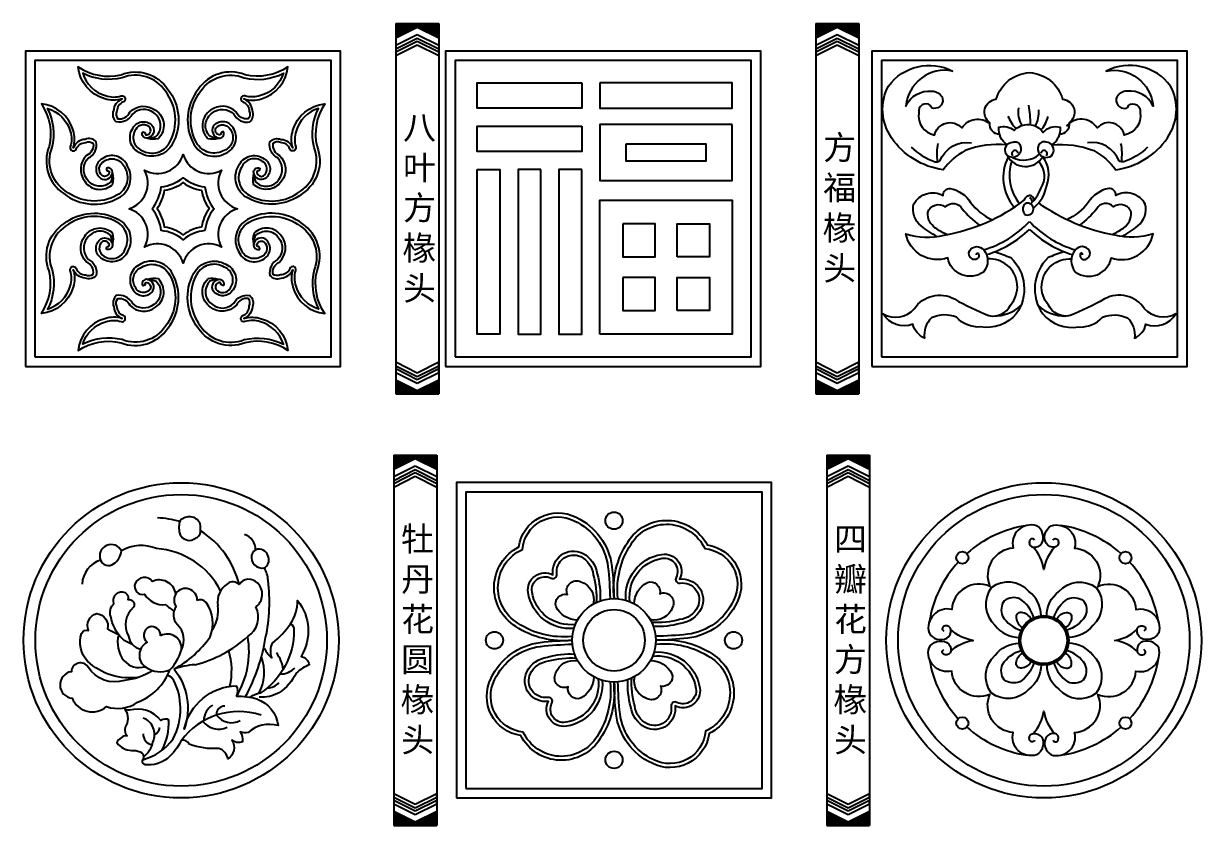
# Model space of a CAD drawing. Extents: x -66030 to 95157, y -13132 to 45879.
# Drawn here: x -64384 to -62889, y -2106 to -1088 of the extents above; entities that cross this region are included whole.
import ezdxf

# ---------------------------------------------------------------- set-up
doc = ezdxf.new("R2010")
doc.units = 0
doc.header["$LTSCALE"] = 100
doc.header["$MEASUREMENT"] = 0
for name, color, linetype in [('3', 11, 'CONTINUOUS'), ('4', 121, 'CONTINUOUS'), ('BH', 21, 'CONTINUOUS'), ('TEXT', 105, 'CONTINUOUS')]:
    doc.layers.add(name, color=color, linetype=linetype)
doc.styles.add('HZ', font='simhei.ttf')

# ---------------------------------------------------------------- blocks, each defined once
blk = doc.blocks.new('A$C16F37A51')
at = {"layer": '3'}
for p, q in [((0, 469.8), (0, 0)), ((0, 469.8), (54.4, 469.8)), ((0, 469.8), (0, 451.8)), ((0, 451.8), (27.2, 465.4)), ((27.2, 465.4), (54.4, 451.8)), ((54.4, 469.8), (54.4, 0)), ((54.4, 469.8), (54.4, 451.8)), ((0, 442.5), (27.2, 456.1)), ((0, 437.8), (27.2, 451.4)), ((27.2, 456.1), (54.4, 442.5)), ((27.2, 451.4), (54.4, 437.8)), ((0, 434), (27.2, 447.6)), ((0, 429.3), (27.2, 442.9)), ((0, 442.5), (0, 437.8)), ((0, 434), (0, 429.3)), ((27.2, 447.6), (54.4, 434)), ((27.2, 442.9), (54.4, 429.3)), ((54.4, 442.5), (54.4, 437.8)), ((54.4, 434), (54.4, 429.3)), ((0, 40.5), (27.2, 26.9)), ((0, 35.8), (27.2, 22.2)), ((0, 32), (27.2, 18.4)), ((27.2, 26.9), (54.4, 40.5)), ((27.2, 22.2), (54.4, 35.8)), ((27.2, 18.4), (54.4, 32)), ((54.4, 35.8), (54.4, 40.5)), ((54.4, 27.3), (54.4, 32)), ((0, 27.3), (27.2, 13.7)), ((0, 18), (27.2, 4.4)), ((27.2, 13.7), (54.4, 27.3)), ((27.2, 4.4), (54.4, 18)), ((54.4, 0), (54.4, 18)), ((0, 0), (54.4, 0))]:
    blk.add_line(p, q, dxfattribs=at)
at = {"layer": 'BH'}
for p, q in [((11.9, 457.8), (0, 469.6)), ((10.5, 457), (0, 467.5)), ((9, 456.3), (0, 465.4)), ((13.3, 458.5), (1.9, 469.8)), ((14.7, 459.2), (4, 469.8)), ((16.1, 459.9), (6.2, 469.8)), ((17.5, 460.6), (8.3, 469.8)), ((18.9, 461.3), (10.4, 469.8)), ((20.4, 462), (12.5, 469.8)), ((21.8, 462.7), (14.7, 469.8)), ((23.2, 463.4), (16.8, 469.8)), ((24.6, 464.1), (18.9, 469.8)), ((26, 464.8), (21, 469.8)), ((27.9, 465.1), (23.1, 469.8)), ((32.1, 462.9), (25.3, 469.8)), ((36.4, 460.8), (27.4, 469.8)), ((40.6, 458.7), (29.5, 469.8)), ((44.9, 456.6), (31.6, 469.8)), ((49.1, 454.4), (33.7, 469.8)), ((53.4, 452.3), (35.9, 469.8)), ((54.4, 453.4), (38, 469.8)), ((54.4, 455.6), (40.1, 469.8)), ((54.4, 457.7), (42.2, 469.8)), ((54.4, 459.8), (44.4, 469.8)), ((54.4, 461.9), (46.5, 469.8)), ((54.4, 464), (48.6, 469.8)), ((54.4, 466.2), (50.7, 469.8)), ((54.4, 468.3), (52.8, 469.8)), ((7.6, 455.6), (0, 463.3)), ((6.2, 454.9), (0, 461.1)), ((4.8, 454.2), (0, 459)), ((3.4, 453.5), (0, 456.9)), ((2, 452.8), (0, 454.8)), ((0.6, 452.1), (0, 452.7)), ((15.9, 0), (0, 15.9)), ((18.1, 0), (0.1, 17.9)), ((20.2, 0), (4.4, 15.8)), ((54.4, 10.4), (49.3, 15.5)), ((54.4, 12.5), (50.7, 16.2)), ((54.4, 14.6), (52.1, 16.9)), ((54.4, 16.7), (53.5, 17.6)), ((13.8, 0), (0, 13.8)), ((11.7, 0), (0, 11.7)), ((9.6, 0), (0, 9.6)), ((7.5, 0), (0, 7.5)), ((5.3, 0), (0, 5.3)), ((3.2, 0), (0, 3.2)), ((1.1, 0), (0, 1.1)), ((22.3, 0), (8.6, 13.7)), ((24.4, 0), (12.9, 11.6)), ((26.6, 0), (17.1, 9.4)), ((28.7, 0), (21.4, 7.3)), ((30.8, 0), (25.6, 5.2)), ((32.9, 0), (28.1, 4.8)), ((35, 0), (29.5, 5.6)), ((37.2, 0), (30.9, 6.3)), ((39.3, 0), (32.3, 7)), ((41.4, 0), (33.7, 7.7)), ((43.5, 0), (35.1, 8.4)), ((45.6, 0), (36.6, 9.1)), ((47.8, 0), (38, 9.8)), ((49.9, 0), (39.4, 10.5)), ((52, 0), (40.8, 11.2)), ((54.1, 0), (42.2, 11.9)), ((54.4, 1.9), (43.6, 12.6)), ((54.4, 4), (45, 13.3)), ((54.4, 6.1), (46.5, 14)), ((54.4, 8.2), (47.9, 14.7))]:
    blk.add_line(p, q, dxfattribs=at)

msp = doc.modelspace()

# ---------------------------------------------------------------- linework, layer by layer
at = {"layer": '4'}
for points in [[(-64369.4, -1511.3), (-63993.4, -1511.3), (-63993.4, -1135.3), (-64369.4, -1135.3)], [(-63848.2, -1523.3), (-63448.2, -1523.3), (-63448.2, -1123.3), (-63848.2, -1123.3)], [(-63836.2, -1511.3), (-63460.2, -1511.3), (-63460.2, -1135.3), (-63836.2, -1135.3)], [(-63307.1, -1523.3), (-62907.1, -1523.3), (-62907.1, -1123.3), (-63307.1, -1123.3)], [(-63295.1, -1511.3), (-62919.1, -1511.3), (-62919.1, -1135.3), (-63295.1, -1135.3)], [(-63675.3, -1163.5), (-63675.3, -1195.5), (-63808.3, -1195.5), (-63808.3, -1163.5)], [(-63652.3, -1163.5), (-63652.3, -1195.5), (-63484.3, -1195.5), (-63484.3, -1163.5)], [(-63675.3, -1218.5), (-63675.3, -1250.5), (-63808.3, -1250.5), (-63808.3, -1218.5)], [(-63484.3, -1216.5), (-63652.3, -1216.5), (-63652.3, -1287.5), (-63484.3, -1287.5)], [(-63619.3, -1241.5), (-63619.3, -1262.5), (-63517.3, -1262.5), (-63517.3, -1241.5)], [(-63808.3, -1273.5), (-63779.3, -1273.5), (-63779.3, -1482.5), (-63808.3, -1482.5)], [(-63727.3, -1273.5), (-63756.3, -1273.5), (-63756.3, -1482.5), (-63727.3, -1482.5)], [(-63675.3, -1273.5), (-63704.3, -1273.5), (-63704.3, -1482.5), (-63675.3, -1482.5)], [(-63652.3, -1482.5), (-63652.3, -1312.5), (-63484.3, -1312.5), (-63484.3, -1482.5)], [(-63623.3, -1342.5), (-63623.3, -1384.5), (-63582.3, -1384.5), (-63582.3, -1342.5)], [(-63554.3, -1384.5), (-63554.3, -1342.5), (-63513.3, -1342.5), (-63513.3, -1384.5)], [(-63623.3, -1410.5), (-63623.3, -1452.5), (-63582.3, -1452.5), (-63582.3, -1410.5)], [(-63554.3, -1452.5), (-63554.3, -1410.5), (-63513.3, -1410.5), (-63513.3, -1452.5)], [(-63822.4, -2058.8), (-63446.4, -2058.8), (-63446.4, -1682.8), (-63822.4, -1682.8)]]:
    msp.add_lwpolyline(points, close=True, dxfattribs=at)
for points in [[(-64226.5, -1233.6, 0.082666), (-64215.6, -1231.4, 0.474974), (-64218.6, -1201.7, 0.378907), (-64245.8, -1203.2, -0.338495), (-64266.2, -1213, -0.316886), (-64269.4, -1198.8, -0.289422), (-64258.7, -1183.9, -0.158027), (-64280.9, -1183.7, -0.307643), (-64314.5, -1143.4, 0.210102), (-64260.2, -1153.2, -0.352138), (-64200.6, -1171.8, -0.301575), (-64195.1, -1241.3, -0.42322), (-64235.6, -1252.8, -0.47706), (-64244.9, -1220.5, -0.542225), (-64219.7, -1218.9, -0.499388), (-64226.5, -1233.6, -0.565836), (-64233.1, -1225.9, -0.565836)], [(-64136.3, -1233.6, -0.082666), (-64147.3, -1231.4, -0.474974), (-64144.2, -1201.7, -0.378907), (-64117.1, -1203.2, 0.338495), (-64096.7, -1213, 0.316886), (-64093.5, -1198.8, 0.289422), (-64104.1, -1183.9, 0.158027), (-64082, -1183.7, 0.307643), (-64048.4, -1143.4, -0.210102), (-64102.7, -1153.2, 0.352138), (-64162.3, -1171.8, 0.301575), (-64167.8, -1241.3, 0.42322), (-64127.3, -1252.8, 0.47706), (-64118, -1220.5, 0.542225), (-64143.2, -1218.9, 0.499388), (-64136.3, -1233.6, 0.565836), (-64129.8, -1225.9, 0.565836)], [(-63135.7, -1242.2, 0.114673), (-63188.6, -1249.4, 0.111035), (-63216.6, -1273.8, -0.212518), (-63282.1, -1233.4, -0.280397), (-63286.1, -1167.6, -0.368101), (-63204.6, -1148.6, 0.449031), (-63263.9, -1193, -0.322112), (-63230.8, -1174.1, -0.243201), (-63218.1, -1181.4, -0.58454), (-63228.6, -1195.9, -0.434858), (-63232.7, -1192.1, 0.69852), (-63247.5, -1201.4, 0.410878), (-63227.5, -1229.8, -0.609483), (-63192.9, -1220.7, -0.46079), (-63157.4, -1215.4)], [(-63145, -1229.3, -0.446574), (-63157.2, -1214.3, -0.692257), (-63149.2, -1184.3, -0.319035), (-63107.1, -1150.6, -0.319035), (-63065, -1184.3, -0.692257), (-63056.9, -1214.3, -0.446574), (-63069.1, -1229.3)], [(-63078.8, -1242.2, -0.115322), (-63025.6, -1249.4, -0.111035), (-62997.6, -1273.8, 0.212518), (-62932, -1233.4, 0.280397), (-62928, -1167.6, 0.368101), (-63009.6, -1148.6, -0.449031), (-62950.2, -1193, 0.322112), (-62983.4, -1174.1, 0.243201), (-62996.1, -1181.4, 0.58454), (-62985.6, -1195.9, 0.434858), (-62981.5, -1192.1, -0.69852), (-62966.6, -1201.4, -0.410878), (-62986.7, -1229.8, 0.609483), (-63021.2, -1220.7, 0.525145), (-63060.1, -1219)], [(-64233.1, -1225.9, -0.270703), (-64229.3, -1227.2, 0.551299), (-64227.3, -1229.7, 0.479287), (-64223.1, -1221, 0.538645), (-64241.5, -1222.7, 0.484853), (-64233.8, -1249.2, 0.426474), (-64198.6, -1239.4, 0.302388), (-64203.8, -1174.2, 0.354683), (-64258.9, -1157.1, -0.178396), (-64308.8, -1151.4, 0.254321), (-64279.7, -1179.8, 0.158746), (-64259.9, -1180.1, -0.958991), (-64257.2, -1187.6, 0.304014), (-64265.4, -1199.7, 0.30402), (-64264.2, -1209.3, 0.327717), (-64249.1, -1200.9, -0.385265), (-64216.3, -1198.4, -0.472684), (-64212.7, -1234.2)], [(-64129.8, -1225.9, 0.270703), (-64133.6, -1227.2, -0.551299), (-64135.6, -1229.7, -0.479287), (-64139.8, -1221, -0.538645), (-64121.4, -1222.7, -0.484853), (-64129.1, -1249.2, -0.426474), (-64164.3, -1239.4, -0.302388), (-64159.1, -1174.2, -0.354683), (-64103.9, -1157.1, 0.178396), (-64054.1, -1151.4, -0.254321), (-64083.2, -1179.8, -0.158746), (-64102.9, -1180.1, 0.958991), (-64105.7, -1187.6, -0.304014), (-64097.5, -1199.7, -0.30402), (-64098.6, -1209.3, -0.327717), (-64113.8, -1200.9, 0.385265), (-64146.6, -1198.4, 0.472684), (-64150.1, -1234.2)], [(-64271.1, -1278.2, -0.082666), (-64273.3, -1289.1, -0.474974), (-64303, -1286.1, -0.378907), (-64301.5, -1258.9, 0.338495), (-64291.6, -1238.5, 0.316886), (-64305.9, -1235.3, 0.289422), (-64320.8, -1246, 0.158027), (-64321, -1223.8, 0.307643), (-64361.3, -1190.2, -0.210102), (-64351.5, -1244.5, 0.352138), (-64332.9, -1304.1, 0.301575), (-64263.4, -1309.6, 0.42322), (-64251.9, -1269.1, 0.47706), (-64284.2, -1259.8, 0.542225), (-64285.8, -1285, 0.499388), (-64271.1, -1278.2, 0.565836), (-64278.7, -1271.6, 0.565836)], [(-64278.7, -1271.6, 0.270703), (-64277.5, -1275.4, -0.551299), (-64275, -1277.4, -0.479287), (-64283.7, -1281.6, -0.538645), (-64282, -1263.2, -0.484853), (-64255.5, -1270.9, -0.426474), (-64265.3, -1306.1, -0.302388), (-64330.5, -1300.9, -0.354683), (-64347.6, -1245.7, 0.178396), (-64353.3, -1195.9, -0.254321), (-64324.8, -1225, -0.158746), (-64324.6, -1244.8, 0.958991), (-64317.1, -1247.5, -0.304014), (-64305, -1239.3, -0.30402), (-64295.4, -1240.5, -0.327717), (-64303.8, -1255.6, 0.385265), (-64306.3, -1288.4, 0.472684), (-64270.5, -1292)], [(-64091.8, -1278.2, 0.082666), (-64089.6, -1289.1, 0.474974), (-64059.8, -1286.1, 0.378907), (-64061.4, -1258.9, -0.338495), (-64071.2, -1238.5, -0.316886), (-64057, -1235.3, -0.289422), (-64042.1, -1246, -0.158027), (-64041.9, -1223.8, -0.307643), (-64001.6, -1190.2, 0.210102), (-64011.4, -1244.5, -0.352138), (-64030, -1304.1, -0.301575), (-64099.5, -1309.6, -0.42322), (-64111, -1269.1, -0.47706), (-64078.7, -1259.8, -0.542225), (-64077.1, -1285, -0.499388), (-64091.8, -1278.2, -0.565836), (-64084.1, -1271.6, -0.565836)], [(-64084.1, -1271.6, -0.270703), (-64085.4, -1275.4, 0.551299), (-64087.9, -1277.4, 0.479287), (-64079.2, -1281.6, 0.538645), (-64080.8, -1263.2, 0.484853), (-64107.4, -1270.9, 0.426474), (-64097.6, -1306.1, 0.302388), (-64032.4, -1300.9, 0.354683), (-64015.2, -1245.7, -0.178396), (-64009.6, -1195.9, 0.254321), (-64038, -1225, 0.158746), (-64038.3, -1244.8, -0.958991), (-64045.8, -1247.5, 0.304014), (-64057.9, -1239.3, 0.30402), (-64067.5, -1240.5, 0.327717), (-64059.1, -1255.6, -0.385265), (-64056.6, -1288.4, -0.472684), (-64092.4, -1292)], [(-63135.4, -1242.3, -0.265561), (-63146.1, -1219.9, -0.251505), (-63126.5, -1224.1, -0.484791), (-63089.9, -1226.4, -0.290921), (-63068.1, -1219.9, -0.262948), (-63078.5, -1242.2)], [(-63257.1, -1245.2, 0.117548), (-63226.9, -1263.6, 0.187206), (-63220.8, -1262.6, -0.347876), (-63180.6, -1239.5, -0.347876)], [(-62957.1, -1245.2, -0.117548), (-62987.2, -1263.6, -0.187206), (-62993.3, -1262.6, 0.347876), (-63033.6, -1239.5, 0.347876)], [(-63105.7, -1317.1, 0.12539), (-63092.7, -1297.7, 0.349459), (-63095.4, -1263.4)], [(-63102, -1322.6, 0.178319), (-63085.2, -1293.9, 0.263563), (-63090.2, -1257.2)], [(-63224.7, -1358.5, -0.048246), (-63244.5, -1345, -0.298508), (-63254.1, -1317.5, -0.41511), (-63216.7, -1306.5, -0.435435), (-63207.7, -1297.5, -0.207611), (-63181.8, -1315.5, 0.118574), (-63154.6, -1337.3, 0.118574)], [(-62989.5, -1358.5, 0.048246), (-62969.7, -1345, 0.298508), (-62960.1, -1317.5, 0.41511), (-62997.5, -1306.5, 0.435435), (-63006.5, -1297.5, 0.207611), (-63032.4, -1315.5, -0.118574), (-63059.6, -1337.3, -0.118574)], [(-63174.4, -1381.6, -0.999875), (-63171.6, -1380.5, -0.769132), (-63180.3, -1386.6, -0.385232), (-63183.2, -1376.7, -0.517025), (-63165.2, -1375.4, -0.36485), (-63165.5, -1403.7, -0.539045), (-63210.9, -1385.7, -0.453156), (-63264, -1355.1, 0.137044), (-63215.4, -1356.7, 0.122075), (-63113.3, -1312, -0.269827), (-63107.1, -1306.2, -0.269827)], [(-63100.8, -1312, -0.000046), (-63100.9, -1312, 0.269827), (-63107.1, -1306.2)], [(-63102.8, -1314.3, -0.000984), (-63103.5, -1313.7, 0.278829), (-63107.1, -1309.3)], [(-64271.1, -1368.3, 0.082666), (-64273.3, -1357.4, 0.474974), (-64303, -1360.5, 0.378907), (-64301.5, -1387.6, -0.338495), (-64291.6, -1408, -0.316886), (-64305.9, -1411.2, -0.289422), (-64320.8, -1400.6, -0.158027), (-64321, -1422.7, -0.307643), (-64361.3, -1456.3, 0.210102), (-64351.5, -1402, -0.352138), (-64332.9, -1342.4, -0.301575), (-64263.4, -1336.9, -0.42322), (-64251.9, -1377.4, -0.47706), (-64284.2, -1386.7, -0.542225), (-64285.8, -1361.5, -0.499388), (-64271.1, -1368.3, -0.565836), (-64278.7, -1374.9, -0.565836)], [(-64091.8, -1368.3, -0.082666), (-64089.6, -1357.4, -0.474974), (-64059.8, -1360.5, -0.378907), (-64061.4, -1387.6, 0.338495), (-64071.2, -1408, 0.316886), (-64057, -1411.2, 0.289422), (-64042.1, -1400.6, 0.158027), (-64041.9, -1422.7, 0.307643), (-64001.6, -1456.3, -0.210102), (-64011.4, -1402, 0.352138), (-64030, -1342.4, 0.301575), (-64099.5, -1336.9, 0.42322), (-64111, -1377.4, 0.47706), (-64078.7, -1386.7, 0.542225), (-64077.1, -1361.5, 0.499388), (-64091.8, -1368.3, 0.565836), (-64084.1, -1374.9, 0.565836)], [(-63211.8, -1356.1, -0.046654), (-63226.5, -1347.8, -0.256538), (-63236.3, -1327.9, -0.502483), (-63213.6, -1320.9, -0.520018), (-63192.5, -1323.4, 0.053265), (-63170.7, -1344.3)], [(-63039.8, -1381.6, 0.999875), (-63042.6, -1380.5, 0.769132), (-63033.9, -1386.6, 0.385232), (-63031, -1376.7, 0.517025), (-63049, -1375.4, 0.36485), (-63048.7, -1403.7, 0.539045), (-63003.3, -1385.7, 0.453156), (-62950.1, -1355.1, -0.137044), (-62998.8, -1356.7, -0.114675), (-63095.4, -1316, -0.114675)], [(-63002.4, -1356.1, 0.046654), (-62987.7, -1347.8, 0.256538), (-62977.8, -1327.9, 0.502483), (-63000.6, -1320.9, 0.520018), (-63021.7, -1323.4, -0.053265), (-63043.4, -1344.3)], [(-64278.7, -1374.9, -0.270703), (-64277.5, -1371.1, 0.551299), (-64275, -1369.1, 0.479287), (-64283.7, -1364.9, 0.538645), (-64282, -1383.3, 0.484853), (-64255.5, -1375.6, 0.426474), (-64265.3, -1340.4, 0.302388), (-64330.5, -1345.6, 0.354683), (-64347.6, -1400.8, -0.178396), (-64353.3, -1450.6, 0.254321), (-64324.8, -1421.5, 0.158746), (-64324.6, -1401.7, -0.958991), (-64317.1, -1399, 0.304014), (-64305, -1407.2, 0.30402), (-64295.4, -1406.1, 0.327717), (-64303.8, -1390.9, -0.385265), (-64306.3, -1358.1, -0.472684), (-64270.5, -1354.5)], [(-64084.1, -1374.9, 0.270703), (-64085.4, -1371.1, -0.551299), (-64087.9, -1369.1, -0.479287), (-64079.2, -1364.9, -0.538645), (-64080.8, -1383.3, -0.484853), (-64107.4, -1375.6, -0.426474), (-64097.6, -1340.4, -0.302388), (-64032.4, -1345.6, -0.354683), (-64015.2, -1400.8, 0.178396), (-64009.6, -1450.6, -0.254321), (-64038, -1421.5, -0.158746), (-64038.3, -1401.7, 0.958991), (-64045.8, -1399, -0.304014), (-64057.9, -1407.2, -0.30402), (-64067.5, -1406.1, -0.327717), (-64059.1, -1390.9, 0.385265), (-64056.6, -1358.1, 0.484091), (-64091.4, -1354.5)], [(-64226.5, -1412.9, -0.082666), (-64215.6, -1415.1, -0.474974), (-64218.6, -1444.9, -0.378907), (-64245.8, -1443.3, 0.338495), (-64266.2, -1433.5, 0.316886), (-64269.4, -1447.7, 0.289422), (-64258.7, -1462.6, 0.158027), (-64280.9, -1462.8, 0.307643), (-64314.5, -1503.1, -0.210102), (-64260.2, -1493.3, 0.352138), (-64200.6, -1474.7, 0.301575), (-64195.1, -1405.2, 0.42322), (-64235.6, -1393.7, 0.47706), (-64244.9, -1426, 0.542225), (-64219.7, -1427.6, 0.499388), (-64226.5, -1412.9, 0.565836), (-64233.1, -1420.6, 0.565836)], [(-64136.3, -1412.9, 0.082666), (-64147.3, -1415.1, 0.474974), (-64144.2, -1444.9, 0.378907), (-64117.1, -1443.3, -0.338495), (-64096.7, -1433.5, -0.316886), (-64093.5, -1447.7, -0.289422), (-64104.1, -1462.6, -0.158027), (-64082, -1462.8, -0.307643), (-64048.4, -1503.1, 0.210102), (-64102.7, -1493.3, -0.352138), (-64162.3, -1474.7, -0.301575), (-64167.8, -1405.2, -0.42322), (-64127.3, -1393.7, -0.47706), (-64118, -1426, -0.542225), (-64143.2, -1427.6, -0.499388), (-64136.3, -1412.9, -0.565836), (-64129.8, -1420.6, -0.565836)], [(-63150.7, -1377.8, -0.010819), (-63130.8, -1385.2, -0.37223), (-63123.9, -1456.7, -0.259662), (-63169.3, -1473.3, -0.232276), (-63199.7, -1460.9, 0.210342), (-63231.4, -1461.8, 0.235358), (-63240.4, -1487.5, -0.228529), (-63255, -1469.9, -0.358269), (-63292.7, -1456.7, 0.355096), (-63253.3, -1450.2, -0.389972), (-63202.3, -1437.8, 0.039079), (-63158.6, -1458.8, 0.354516), (-63131.2, -1445.5, 0.419099), (-63135.1, -1395.1, 0.18835), (-63160.3, -1387)], [(-63063.5, -1377.8, 0.010819), (-63083.4, -1385.2, 0.37223), (-63090.2, -1456.7, 0.259662), (-63044.8, -1473.3, 0.232276), (-63014.4, -1460.9, -0.210342), (-62982.7, -1461.8, -0.235358), (-62973.8, -1487.5, 0.228529), (-62959.2, -1469.9, 0.358269), (-62921.5, -1456.7, -0.355096), (-62960.9, -1450.2, 0.389972), (-63011.9, -1437.8, -0.039079), (-63055.5, -1458.8, -0.354516), (-63082.9, -1445.5, -0.419099), (-63079.1, -1395.1, -0.18835), (-63053.9, -1387)], [(-64233.1, -1420.6, 0.270703), (-64229.3, -1419.3, -0.551299), (-64227.3, -1416.8, -0.479287), (-64223.1, -1425.5, -0.538645), (-64241.5, -1423.8, -0.484853), (-64233.8, -1397.3, -0.426474), (-64198.6, -1407.1, -0.302388), (-64203.8, -1472.3, -0.354683), (-64258.9, -1489.4, 0.178396), (-64308.8, -1495.1, -0.254321), (-64279.7, -1466.7, -0.158746), (-64259.9, -1466.4, 0.958991), (-64257.2, -1458.9, -0.304014), (-64265.4, -1446.8, -0.30402), (-64264.2, -1437.2, -0.327717), (-64249.1, -1445.6, 0.385265), (-64216.3, -1448.1, 0.472684), (-64212.7, -1412.3)], [(-64129.8, -1420.6, -0.270703), (-64133.6, -1419.3, 0.551299), (-64135.6, -1416.8, 0.479287), (-64139.8, -1425.5, 0.538645), (-64121.4, -1423.8, 0.484853), (-64129.1, -1397.3, 0.426474), (-64164.3, -1407.1, 0.302388), (-64159.1, -1472.3, 0.354683), (-64103.9, -1489.4, -0.178396), (-64054.1, -1495.1, 0.254321), (-64083.2, -1466.7, 0.158746), (-64102.9, -1466.4, -0.958991), (-64105.7, -1458.9, 0.304014), (-64097.5, -1446.8, 0.30402), (-64098.6, -1437.2, 0.327717), (-64113.8, -1445.6, -0.385265), (-64146.6, -1448.1, -0.472684), (-64150.1, -1412.3)], [(-63687.4, -1870.8, -0.173261), (-63759.1, -1853.4, -0.581514), (-63755.4, -1752.4, -0.511981), (-63682.6, -1714.7, -0.25762), (-63637.1, -1777.1, -0.021979), (-63634.4, -1817.8)], [(-63688, -1865.9, -0.173429), (-63756.4, -1849.2, -0.598371), (-63750.8, -1755.6, -0.530562), (-63684.8, -1719.2, -0.257769), (-63642.1, -1777.7, -0.021955), (-63639.4, -1817.9, -0.021955)], [(-63634.4, -1817.8, -0.173261), (-63617.1, -1746.2, -0.581514), (-63516, -1749.9, -0.511981), (-63478.3, -1822.6, -0.25762), (-63540.7, -1868.2, -0.021979), (-63581.4, -1870.8)], [(-63629.5, -1817.3, -0.173429), (-63612.8, -1748.8, -0.598371), (-63519.3, -1754.5, -0.530562), (-63482.8, -1820.4, -0.257769), (-63541.3, -1863.2, -0.021955), (-63581.6, -1865.8, -0.021955)], [(-63100.5, -1744, 0.837089), (-63107.1, -1745.5, 0.429278), (-63102.5, -1752.7, 0.263838), (-63091.5, -1747.8, 0.40073), (-63098.1, -1725.6, 0.589291), (-63127.8, -1754, 0.521187), (-63157.3, -1802.4, 0.521187), (-63205.7, -1831.8, 0.573889), (-63234.6, -1861.5, 0.384894), (-63211.8, -1868.2, 0.263838), (-63207, -1857.2, 0.429278), (-63214.1, -1852.6, 0.837089), (-63215.7, -1859.2)], [(-63077.2, -1744, -0.837089), (-63070.5, -1745.5, -0.429278), (-63075.1, -1752.7, -0.263838), (-63086.1, -1747.8, -0.40073), (-63079.5, -1725.6, -0.589291), (-63049.8, -1754, -0.521187), (-63020.3, -1802.4, -0.521187), (-62971.9, -1831.8, -0.573889), (-62943, -1861.5, -0.384894), (-62965.8, -1868.2, -0.263838), (-62970.6, -1857.2, -0.429278), (-62963.5, -1852.6, -0.837089), (-62961.9, -1859.2)], [(-64133.8, -1808.1, 0.261993), (-64215.2, -1754.4, 0.236953), (-64259.6, -1757.5)], [(-63685.3, -1855.8, -0.395143), (-63743.4, -1810.3, -0.614122), (-63712, -1787.6, -0.594669), (-63674.5, -1760.2, -0.246238), (-63655.8, -1786.6, -0.08066), (-63652, -1820.8, -0.08066)], [(-63683.4, -1850.6, -0.408853), (-63738.5, -1809.6, -0.614227), (-63714.3, -1792, 0.606304), (-63707, -1786.9, -0.593527), (-63676.7, -1764.7, -0.248555), (-63660.7, -1787.6, -0.08734), (-63657.1, -1822.9, -0.081529)], [(-63619.4, -1820, -0.395143), (-63573.9, -1761.8, -0.614122), (-63551.2, -1793.3, -0.594669), (-63523.8, -1830.8, -0.246238), (-63550.2, -1849.5, -0.08066), (-63584.4, -1853.3, -0.08066)], [(-63075.1, -1752.7, 0.155695), (-63088.8, -1781, 0.155695), (-63102.5, -1752.7)], [(-64102.2, -1942.2, 0.085761), (-64076.6, -1867.5, 0.084545), (-64073.6, -1795, 0.130843), (-64078.3, -1779)], [(-63614.2, -1821.8, -0.408853), (-63573.2, -1766.8, -0.614227), (-63555.7, -1791, 0.606304), (-63550.6, -1798.2, -0.593527), (-63528.3, -1828.6, -0.248555), (-63551.2, -1844.6, -0.08734), (-63586.5, -1848.2, -0.081529)], [(-64190.7, -1811.4, 0.482546), (-64220.6, -1796.1, 0.575395), (-64242.2, -1798.8, 0.623302), (-64230.4, -1812.2, 0.294877), (-64203.7, -1825.6, 0.004966), (-64193.1, -1833.9, 0.004966)], [(-63680.9, -1845.3, -0.266402), (-63708, -1828.4, -0.587356), (-63693.6, -1812.7, -0.691943), (-63676.5, -1796.6, -0.383502), (-63660.7, -1824.8)], [(-63609, -1824.4, -0.266402), (-63592, -1797.3, -0.587356), (-63576.3, -1811.7, -0.691943), (-63560.2, -1828.8, -0.383502), (-63588.4, -1844.6)], [(-63092.4, -1839.6, 0.231257), (-63107.7, -1808.9, 0.388204), (-63155.5, -1804.1, 0.388204), (-63150.8, -1851.9, 0.231257), (-63120.1, -1867.3)], [(-63085.2, -1839.6, -0.231257), (-63069.9, -1808.9, -0.388204), (-63022.1, -1804.1, -0.388204), (-63026.8, -1851.9, -0.231257), (-63057.5, -1867.3)], [(-64245.8, -1875.6, -0.133307), (-64258.9, -1868.6, -0.146893), (-64273.3, -1840.6, -0.293778), (-64269.2, -1824.2, -0.530092), (-64258.2, -1809.2, -0.455183), (-64251.4, -1819.1, -0.643084), (-64244.2, -1829, 0.367779), (-64250.7, -1865.5, 0.296429), (-64235.3, -1882.1, 0.296429)], [(-64077.9, -1881.3, 0.145761), (-64068.8, -1893, -0.193377), (-64067.9, -1874.4, 0.069172), (-64045, -1849.8, 0.146156), (-64036, -1820.4, -0.313957), (-64031.6, -1891.3, -0.310707), (-64021.3, -1902, 0.098977), (-64037.7, -1912.4, -0.131595), (-64059.7, -1937.4, -0.139834), (-64084.8, -1943.1)], [(-63101.5, -1842, 0.176589), (-63119.3, -1818.2, 0.252663), (-63139.1, -1820.6, 0.252663), (-63141.5, -1840.3, 0.176589), (-63117.6, -1858.2)], [(-63076.1, -1842, -0.176589), (-63058.3, -1818.2, -0.252663), (-63038.5, -1820.6, -0.252663), (-63036.2, -1840.3, -0.176589), (-63060, -1858.2)], [(-64237.2, -1917.7, -0.233068), (-64302.8, -1897.3, -0.260533), (-64310.4, -1862.4, -0.375492), (-64301.4, -1858.2, -0.442246), (-64291.1, -1836.8, -0.445049), (-64277.2, -1856.5, 0.01657), (-64263.1, -1863.6, 0.240379), (-64256.5, -1896.5, 0.298134), (-64229.7, -1904.3, 0.298134)], [(-63105, -1843.9, 0.261638), (-63117.3, -1835.6, 0.231766), (-63122.4, -1837.3, 0.231766), (-63124, -1842.3, 0.261638), (-63115.8, -1854.6)], [(-63072.6, -1843.9, -0.261638), (-63060.3, -1835.6, -0.231766), (-63055.2, -1837.3, -0.231766), (-63053.6, -1842.3, -0.261638), (-63061.8, -1854.6)], [(-64045, -1849.8, -0.256372), (-64040.7, -1858, -0.255771), (-64083.5, -1937.9, 0.080454), (-64096.4, -1943, 0.080454)], [(-63207, -1884.6, -0.155695), (-63178.7, -1870.9, -0.155695), (-63207, -1857.2, -0.155695)], [(-62970.6, -1884.6, 0.155695), (-62998.9, -1870.9, 0.155695), (-62970.6, -1857.2, 0.155695)], [(-63634.4, -1923.8, -0.173261), (-63651.8, -1995.5, -0.581514), (-63752.9, -1991.8, -0.511981), (-63790.5, -1919, -0.25762), (-63728.2, -1873.5, -0.021979), (-63687.4, -1870.8)], [(-63639.4, -1924.4, -0.173429), (-63656, -1992.8, -0.598371), (-63749.6, -1987.2, -0.530562), (-63786, -1921.2, -0.257769), (-63727.6, -1878.5, -0.021955), (-63687.3, -1875.8, -0.021955)], [(-63581.4, -1870.8, -0.173261), (-63509.8, -1888.2, -0.581514), (-63513.5, -1989.3, -0.511981), (-63586.2, -2026.9, -0.25762), (-63631.8, -1964.6, -0.021979), (-63634.4, -1923.8)], [(-63580.9, -1875.8, -0.173429), (-63512.5, -1892.4, -0.598371), (-63518.1, -1986, -0.530562), (-63584.1, -2022.4, -0.257769), (-63626.8, -1964, -0.021955), (-63629.4, -1923.7, -0.021955)], [(-63100.5, -1997.7, -0.837089), (-63107.1, -1996.2, -0.429278), (-63102.5, -1989, -0.263838), (-63091.5, -1993.9, -0.40073), (-63098.1, -2016.1, -0.589291), (-63127.8, -1987.8, -0.521187), (-63157.3, -1939.4, -0.521187), (-63205.7, -1909.9, -0.573889), (-63234.6, -1880.2, -0.384894), (-63211.8, -1873.6, -0.263838), (-63207, -1884.6, -0.429278), (-63214.1, -1889.2, -0.837089), (-63215.7, -1882.5)], [(-63092.4, -1902.2, -0.231257), (-63107.7, -1932.8, -0.388204), (-63155.5, -1937.6, -0.388204), (-63150.8, -1889.8, -0.231257), (-63120.1, -1874.5)], [(-63101.5, -1899.7, -0.176589), (-63119.3, -1923.5, -0.252663), (-63139.1, -1921.2, -0.252663), (-63141.5, -1901.4, -0.176589), (-63117.6, -1883.6)], [(-63077.2, -1997.7, 0.837089), (-63070.5, -1996.2, 0.429278), (-63075.1, -1989, 0.263838), (-63086.1, -1993.9, 0.40073), (-63079.5, -2016.1, 0.589291), (-63049.8, -1987.8, 0.521187), (-63020.3, -1939.4, 0.521187), (-62971.9, -1909.9, 0.573889), (-62943, -1880.2, 0.384894), (-62965.8, -1873.6, 0.263838), (-62970.6, -1884.6, 0.429278), (-62963.5, -1889.2, 0.837089), (-62961.9, -1882.5)], [(-63085.2, -1902.2, 0.231257), (-63069.9, -1932.8, 0.388204), (-63022.1, -1937.6, 0.388204), (-63026.8, -1889.8, 0.231257), (-63057.5, -1874.5)], [(-63076.1, -1899.7, 0.176589), (-63058.3, -1923.5, 0.252663), (-63038.5, -1921.2, 0.252663), (-63036.2, -1901.4, 0.176589), (-63060, -1883.6)], [(-63649.4, -1921.7, -0.395143), (-63694.9, -1979.8, -0.614122), (-63717.7, -1948.4, -0.594669), (-63745.1, -1910.9, -0.246238), (-63718.7, -1892.1, -0.08066), (-63684.5, -1888.3, -0.08066)], [(-63654.7, -1919.8, -0.408853), (-63695.7, -1974.9, -0.614227), (-63713.2, -1950.6, 0.606304), (-63718.3, -1943.4, -0.593527), (-63740.6, -1913.1, -0.248555), (-63717.7, -1897.1, -0.08734), (-63682.4, -1893.5, -0.081529)], [(-63659.9, -1917.3, -0.266402), (-63676.9, -1944.3, -0.587356), (-63692.6, -1930, -0.691943), (-63708.6, -1912.9, -0.383502), (-63680.5, -1897.1)], [(-63583.6, -1885.8, -0.395143), (-63525.5, -1931.3, -0.614122), (-63556.9, -1954.1, -0.594669), (-63594.4, -1981.5, -0.246238), (-63613.1, -1955.1, -0.08066), (-63616.9, -1920.9, -0.08066)], [(-63585.5, -1891.1, -0.408853), (-63530.4, -1932.1, -0.614227), (-63554.6, -1949.6, 0.606304), (-63561.9, -1954.7, -0.593527), (-63592.2, -1977, -0.248555), (-63608.2, -1954.1, -0.08734), (-63611.8, -1918.7, -0.081529)], [(-63588, -1896.3, -0.266402), (-63560.9, -1913.3, -0.587356), (-63575.3, -1929, -0.691943), (-63592.4, -1945, -0.383502), (-63608.2, -1916.9)], [(-63105, -1897.9, -0.261638), (-63117.3, -1906.1, -0.231766), (-63122.4, -1904.5, -0.231766), (-63124, -1899.4, -0.261638), (-63115.8, -1887.1)], [(-63072.6, -1897.9, 0.261638), (-63060.3, -1906.1, 0.231766), (-63055.2, -1904.5, 0.231766), (-63053.6, -1899.4, 0.261638), (-63061.8, -1887.1)], [(-64220.1, -1909.2, -0.120725), (-64255.8, -1921.8, -0.342843), (-64301.8, -1904.9, 0.749007), (-64323.2, -1910.7, 0.888653), (-64322.2, -1944.3, 0.511376), (-64278.6, -1955, 0.234957), (-64239.2, -1949.4, 0.208855), (-64198.1, -1908.4, 0.208855)], [(-64192.6, -1907.4, -0.255012), (-64179.9, -1983.4, -0.34387), (-64114.2, -1928.5, -0.233317), (-64113.7, -1941.9, -0.084108), (-64087.8, -1945, -0.267839), (-64060.6, -1979, 0.257182), (-64099, -1987.9, -0.176891), (-64108.8, -1987, -0.167879), (-64106.1, -1999.5, -0.257683), (-64119.5, -1997.7, -0.416516), (-64124.5, -2021.4, 0.290077), (-64136.1, -2008, -0.111069), (-64173.6, -2002.6, 0.398428), (-64183.9, -1998.1, -0.107276), (-64201.3, -2020.9, -0.178751), (-64229.5, -2028.9, -0.461954), (-64232.6, -2022.3, 0.178002), (-64194.2, -1995.9, 0.129258), (-64184.8, -1956.2, 0.120721), (-64193.3, -1921.8, 0.220407), (-64201.3, -1915.4)], [(-64207.8, -2010.1, 0.117985), (-64199.3, -1972.3, 0.349517), (-64209.6, -1972.7, 0.303064), (-64249.4, -1959.6, -0.248542), (-64256.4, -1956.5, -0.275377), (-64253.5, -1978.6, 0.365348), (-64252.3, -1991.9, 0.285333), (-64265.5, -2000.7, 0.231754), (-64246.8, -2010.6, -0.098925), (-64236.1, -2012.2, -0.459408), (-64232.6, -2022.3)], [(-64231.6, -2018.7, 0.183664), (-64219.6, -1999.5, 0.441779), (-64232.1, -1969.5)], [(-63102.5, -1989, 0.155695), (-63088.8, -1960.7, 0.155695), (-63075.1, -1989, 0.155695)]]:
    msp.add_lwpolyline(points, format="xyb", dxfattribs=at)
for points in [[(-63118.7, -1243, -0.599775), (-63130.4, -1258, -0.314375), (-63137.5, -1251.7, -0.480661), (-63128.4, -1238.8, -0.429713)], [(-63095.5, -1243, 0.599775), (-63083.8, -1258, 0.314375), (-63076.7, -1251.7, 0.480661), (-63085.7, -1238.8, 0.429713)], [(-64250.4, -1323.3, 0.476415), (-64230.2, -1274.5, 0.476415), (-64181.4, -1254.3, 0.476415), (-64132.7, -1274.5, 0.476415), (-64112.5, -1323.3, 0.476415), (-64132.7, -1372, 0.476415), (-64181.4, -1392.2, 0.476415), (-64230.2, -1372, 0.476415)], [(-64220.8, -1323.3, 0.151276), (-64209.3, -1295.4, 0.151276), (-64181.4, -1283.9, 0.151276), (-64153.6, -1295.4, 0.151276), (-64142, -1323.3, 0.151276), (-64153.6, -1351.1, 0.151276), (-64181.4, -1362.6, 0.151276), (-64209.3, -1351.1, 0.151276)], [(-64214.5, -1323.3, 0.114591), (-64204.8, -1299.9, 0.114591), (-64181.4, -1290.2, 0.114591), (-64158, -1299.9, 0.114591), (-64148.4, -1323.3, 0.114591), (-64158, -1346.6, 0.114591), (-64181.4, -1356.3, 0.114591), (-64204.8, -1346.6, 0.114591)], [(-63113.2, -1330, 0.541509), (-63102.2, -1325.6, 0.250311), (-63103.6, -1319.2, 0.573284), (-63114.8, -1319.4, 0.316579)], [(-64185.2, -1719.1, 0.162003), (-64185.8, -1734.5, 0.393112), (-64170.9, -1743.8, 0.189033), (-64159.8, -1735.9, 0.070661), (-64159.8, -1722.7, 0.524287)], [(-64259.6, -1757.5, 0.951345), (-64286.3, -1769, 0.478757), (-64269.8, -1774, 0.216696)], [(-64078.3, -1779, 0.359393), (-64073, -1765.5, 0.38725), (-64086.5, -1755.1, 0.253325), (-64094.5, -1762.8, 0.534889)], [(-64210, -1865.2, 0.539227), (-64224.4, -1854.1, 0.575026), (-64226.9, -1873.4, 0.582363), (-64228.5, -1905.1, 0.249631), (-64198.1, -1908.4, 0.118437), (-64183.6, -1883, 0.622693)]]:
    msp.add_lwpolyline(points, format="xyb", close=True, dxfattribs=at)
for centre, radius in [((-64183.9, -1870.9), 185), ((-63088.8, -1870.9), 185), ((-63634.4, -1719.1), 10.9), ((-63192.3, -1766), 7.64), ((-62985.3, -1766), 7.64), ((-63634.4, -1870.8), 53), ((-63634.4, -1870.8), 39), ((-63088.8, -1870.9), 31.5), ((-63088.8, -1870.9), 29.5), ((-63786.2, -1870.8), 10.9), ((-63482.7, -1870.8), 10.9), ((-63192.3, -1975.8), 7.64), ((-62985.3, -1975.8), 7.64), ((-63634.4, -2022.6), 10.9)]:
    msp.add_circle(centre, radius, dxfattribs=at)
for centre, radius, start, end in [((-63089.3, -1200.6), 32.2, 170.608, 211.9194), ((-63257.7, -1217.5), 152, 0.3673, 9.6446), ((-63088.1, -1186.8), 50.1, 202.286, 224.2287), ((-63132.6, -1200.8), 37.4, 331.9947, 4.7193), ((-63117.7, -1198.7), 35, 315.7571, 347.5375), ((-64218.5, -1206.1), 28.7, 253.6531, 281.5312), ((-64144.4, -1206.1), 28.7, 258.4688, 286.3469), ((-63165, -1253.4), 59.7, 167.3672, 189.9234), ((-63049.2, -1253.4), 59.7, 350.0766, 12.6328), ((-63125.6, -1253.5), 4, 9.5935, 222.2905), ((-63114.5, -1230), 31.5, 243.5164, 310.1595), ((-63088.6, -1253.5), 4, 317.7095, 170.4065), ((-63082.8, -1283.7), 57.6, 152.9709, 220.8381), ((-63112.2, -1243.9), 25.8, 208.1029, 328.8689), ((-63076.2, -1281.1), 56.3, 161.2765, 219.3384), ((-64298.6, -1286.2), 28.7, 348.4688, 16.3469), ((-64064.3, -1286.2), 28.7, 163.6531, 191.5312), ((-63201, -1252.2), 128.2, 286.2353, 317.0903), ((-63013.2, -1252.2), 128.2, 222.9097, 253.7647), ((-64298.6, -1360.3), 28.7, 343.6531, 11.5312), ((-64074.8, -1362), 18.1, 155.6998, 200.4315), ((-63201, -1252.2), 135.2, 286.9616, 313.9889), ((-63013.2, -1252.2), 135.2, 226.0111, 253.0384), ((-64218.5, -1440.4), 28.7, 78.4688, 106.3469), ((-64144.4, -1440.4), 28.7, 73.6531, 101.5312), ((-63152.3, -1407.7), 51.7, 269.1613, 311.1036), ((-63061.8, -1407.7), 51.7, 228.8964, 270.8387), ((-64217, -1825.1), 109.5, 73.3287, 88.3609), ((-64217, -1825.1), 109.5, 13.0219, 58.2427), ((-63088.8, -1870.9), 147.3, 98.2554, 131.636), ((-63088.8, -1870.9), 147.3, 48.364, 81.7446), ((-64109.1, -1755.7), 19.8, 358.3678, 73.739), ((-64275.2, -1801.8), 34.6, 108.6192, 176.0742), ((-63088.8, -1870.9), 147.3, 137.5747, 170.9553), ((-63088.8, -1870.9), 147.3, 9.0447, 42.4253), ((-64097.8, -1808.1), 14.7, 41.2039, 148.3141), ((-64178.4, -1819.9), 14.9, 357.9128, 145.2509), ((-64111.4, -1821.7), 26.2, 121.0842, 191.1013), ((-64118.2, -1806.5), 9.94, 38.0521, 132.686), ((-64100.6, -1812.4), 19.7, 305.7848, 45.1784), ((-64176.6, -1819.5), 16.2, 149.9614, 212.7055), ((-64159.3, -1828.8), 9.32, 39.621, 117.0224), ((-64188.7, -1849.2), 45.1, 337.5622, 35.8105), ((-64177, -1838.7), 16.8, 142.1174, 225.9188), ((-64180.8, -1832.6), 44.1, 325.9764, 7.6808), ((-64115.4, -1841.5), 29.4, 303.0506, 26.613), ((-64207.4, -1870.2), 27, 331.77, 46.2643), ((-64258.4, -1788), 136.3, 298.8522, 324.8479), ((-64202.5, -1753.2), 152.9, 283.5662, 312.4279), ((-64205.2, -1885.3), 107.5, 328.2322, 10.2985), ((-64205.7, -1909.2), 86, 346.5451, 16.9843), ((-64133.4, -1911.5), 55.1, 330.873, 20.7641), ((-64095.1, -1912.4), 41, 6.5167, 38.4344), ((-63088.8, -1870.9), 147.3, 189.0447, 222.4253), ((-63088.8, -1870.9), 147.3, 317.5747, 350.9553), ((-64160.8, -1993.6), 91.9, 93.6587, 110.2709), ((-64057.5, -1889), 24.6, 268.2652, 316.8083), ((-64073.5, -1912.9), 18.1, 267.6094, 319.8376), ((-64131.1, -1973.3), 24.1, 122.5451, 178.8941), ((-64129.1, -1964.3), 9.82, 85.4671, 187.6788), ((-64110.9, -2051.9), 90.6, 71.7293, 143.6559), ((-64119.9, -1952.3), 23.2, 215.0873, 298.561), ((-64225.8, -1978.5), 15.1, 303.2874, 348.7116), ((-64136.3, -1957.7), 25.8, 218.1816, 294.5424), ((-63088.8, -1870.9), 147.3, 228.364, 261.7446), ((-63088.8, -1870.9), 147.3, 278.2554, 311.636), ((-64218.2, -1989.8), 13.9, 178.3751, 259.9102)]:
    msp.add_arc(centre, radius, start, end, dxfattribs=at)
at = {"layer": 'TEXT'}
for points in [[(-64381.4, -1523.3), (-63981.4, -1523.3), (-63981.4, -1123.3), (-64381.4, -1123.3)], [(-63834.4, -2070.8), (-63434.4, -2070.8), (-63434.4, -1670.8), (-63834.4, -1670.8)]]:
    msp.add_lwpolyline(points, close=True, dxfattribs=at)
for centre in [(-64183.9, -1870.9), (-63088.8, -1870.9)]:
    msp.add_circle(centre, 200, dxfattribs=at)

# ---------------------------------------------------------------- block references
at = {"layer": '4'}
for p in [(-63911.4, -1558.2), (-63378.2, -1558.2), (-63913.9, -2105.7), (-63364.4, -2105.7)]:
    msp.add_blockref('A$C16F37A51', p, dxfattribs=at)

# ---------------------------------------------------------------- texts
at = {"layer": 'TEXT', "char_height": 30.6, "attachment_point": 4, "style": 'HZ'}
for s, insert in [('八\\P叶\\P方\\P椽\\P头', (-63902.2, -1323.7)), ('方\\P福\\P椽\\P头', (-63368.9, -1323.7)), ('牡\\P丹\\P花\\P圆\\P椽\\P头', (-63904.6, -1871.3)), ('四\\P瓣\\P花\\P方\\P椽\\P头', (-63355.2, -1871.3))]:
    msp.add_mtext(s, dxfattribs=dict(at, insert=insert))

doc.saveas('drawing.dxf')
